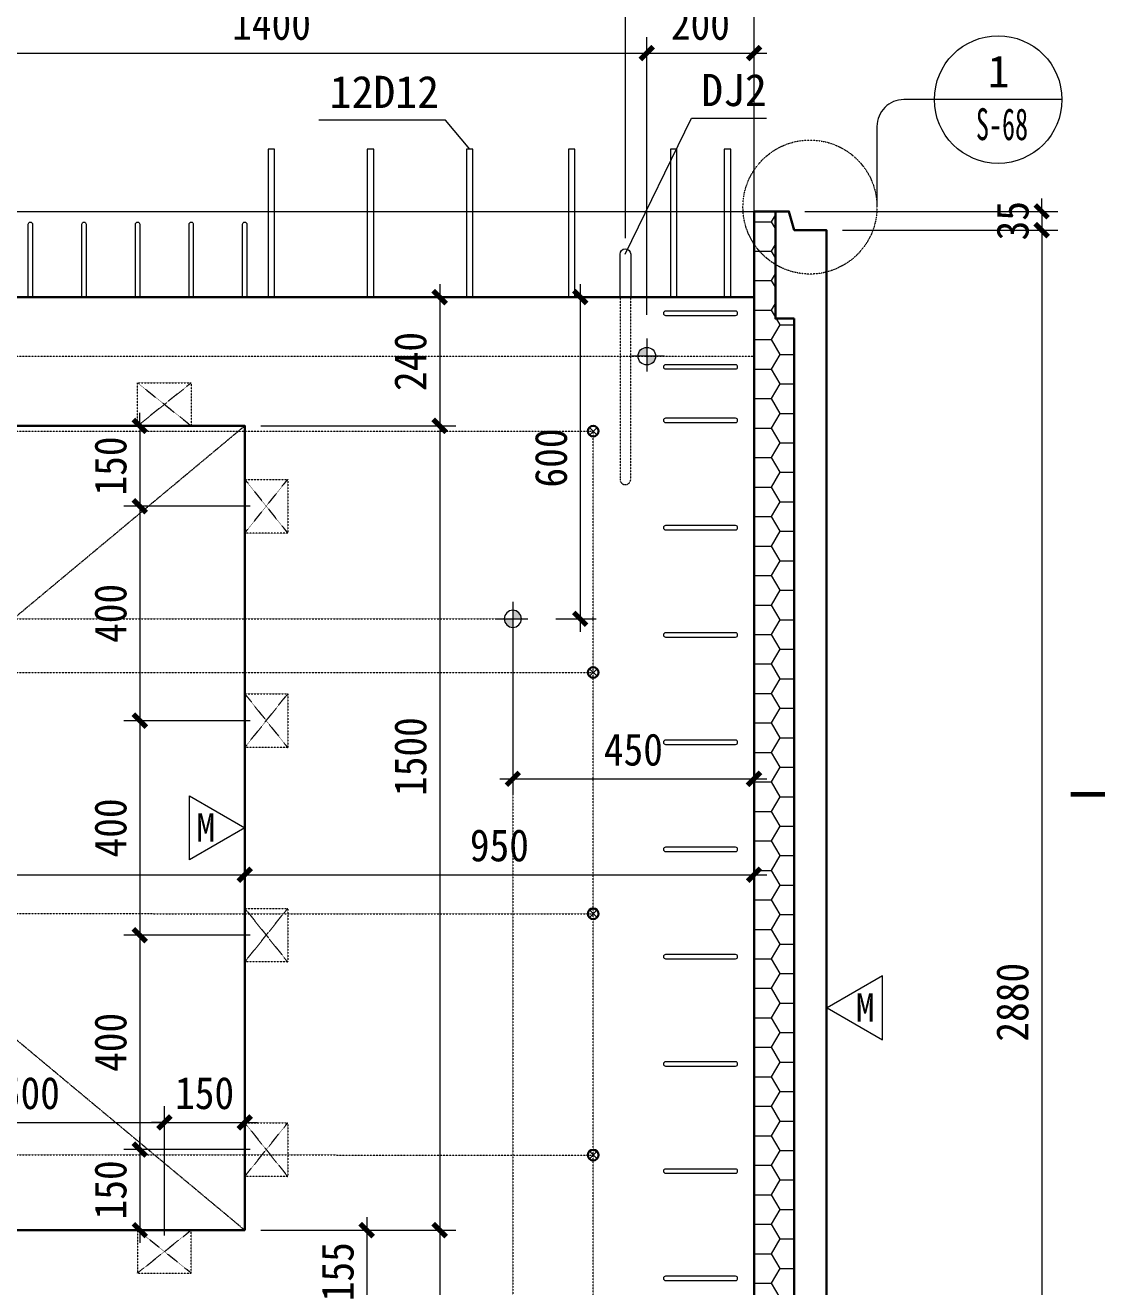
# Model space of a CAD drawing. Header units: millimetres. Extents: x 147 to 28941, y 5 to 9031.
# Drawn here: x 21997 to 23996, y 4634 to 6987 of the extents above; entities that cross this region are included whole.
import ezdxf
from ezdxf.enums import TextEntityAlignment as Align

# ---------------------------------------------------------------- set-up
doc = ezdxf.new("R2010")
doc.units = ezdxf.units.MM
for name, pattern in [('ACAD_ISO12W100', [21, 12, -3, 0, -3, 0, -3]), ('DASH', [0.35, 0.25, -0.1]), ('DOT', [0.25, 0, -0.25]), ('DOTE', [2.42, 2, -0.2, 0.02, -0.2])]:
    doc.linetypes.add(name, pattern=pattern)
for name, color, linetype, lineweight in [('PUB_DIM', 3, 'Continuous', 15), ('YG-标注', 151, 'Continuous', 15), ('YZ-文字', 4, 'Continuous', 13), ('YZ-符号', 96, 'Continuous', 9), ('图层1', 7, 'Continuous', 13), ('图层3', 7, 'DASH', 15), ('填充', 7, 'Continuous', 5), ('文字标注', 7, 'Continuous', 15), ('洞口辅助线', 253, 'Continuous', 9), ('轮廓线', 2, 'Continuous', 13), ('轮廓线0.15', 91, 'Continuous', 15), ('轴线', 1, 'DOTE', 9)]:
    doc.layers.add(name, color=color, linetype=linetype, lineweight=lineweight)
for name, color, linetype in [('S-DETL', 4, 'Continuous'), ('YZ-索引图号', 3, 'Continuous'), ('图层6', 50, 'DASH'), ('暗柱钢筋', 7, 'Continuous'), ('梁钢筋', 7, 'Continuous'), ('洞', 40, 'Continuous')]:
    doc.layers.add(name, color=color, linetype=linetype)
doc.styles.add('YZ-样式 1', font='simhei.ttf', dxfattribs={"width": 0.85})
doc.styles.add('YZ-样式 2', font='simhei.ttf', dxfattribs={"width": 0.9})
doc.styles.add('图签-黑体', font='simhei.ttf')
doc.styles.add('黑体', font='simhei.ttf')
doc.dimstyles.new('YZ-30', dxfattribs={"dimscale": 30, "dimtxt": 2, "dimasz": 0.8, "dimexe": 1, "dimexo": 1, "dimgap": 0.8, "dimtad": 1, "dimdec": 0, "dimzin": 1, "dimdsep": 46, "dimtxsty": 'YZ-样式 2', "dimblk": 'ARCHTICK', "dimcen": 250, "dimdle": 0.8, "dimclrd": 151, "dimclre": 151, "dimclrt": 7, "dimazin": 0, "dimtfac": 1, "dimtdec": 0, "dimtix": 1, "dimtmove": 2, "dimatfit": 2, "dimldrblk": 'ARCHTICK', "dimfxl": 1, "dimlwd": 9, "dimlwe": 9, "dimarcsym": 0})

# ---------------------------------------------------------------- blocks, each defined once
blk = doc.blocks.new('mk1')
at = {"layer": '图层3', "color": 4, "linetype": 'DASH', "lineweight": 13, "ltscale": 0.1}
for p, q in [((-40, 50), (40, -50)), ((-40, -50), (40, 50))]:
    blk.add_line(p, q, dxfattribs=at)
blk.add_lwpolyline([(-40, -50), (40, -50), (40, 50), (-40, 50)], close=True, dxfattribs=at)
blk = doc.blocks.new('*U109')
at = {"layer": '图层3', "lineweight": 9, "rotation": 180}
blk.add_blockref('mk1', (0, 0), dxfattribs=at)
blk = doc.blocks.new('*U110')
at = {"layer": 'YG-标注', "color": 0, "linetype": 'ByBlock', "lineweight": -2}
for p in [(0, 1200), (0, 800), (0, 400), (0, 0)]:
    blk.add_blockref('*U109', p, dxfattribs=at)
blk = doc.blocks.new('*U111')
at = {"layer": '图层3', "lineweight": 9, "xscale": -1, "rotation": 90}
blk.add_blockref('mk1', (0, 0), dxfattribs=at)
blk = doc.blocks.new('*U112')
at = {"layer": 'YG-标注', "color": 0, "linetype": 'ByBlock', "lineweight": -2}
for p in [(0, 0), (500, 0), (1000, 0), (1500, 0)]:
    blk.add_blockref('*U111', p, dxfattribs=at)
blk = doc.blocks.new('*U113')
at = {"layer": '图层3', "lineweight": 9, "xscale": -1, "rotation": 90}
blk.add_blockref('mk1', (0, 0), dxfattribs=at)
blk = doc.blocks.new('*U114')
at = {"layer": 'YG-标注', "color": 0, "linetype": 'ByBlock', "lineweight": -2}
for p in [(0, 0), (500, 0), (1000, 0), (1500, 0)]:
    blk.add_blockref('*U113', p, dxfattribs=at)
blk = doc.blocks.new('A$C450513D1')
at = {"layer": '文字标注', "lineweight": 13, "ltscale": 100}
h = blk.add_hatch(color=2, dxfattribs=at)
edge = h.paths.add_edge_path()
edge.add_arc((0, 0), 16, 90, 180)
edge.add_line((-16, 0), (0, 0))
edge.add_line((0, 0), (0, 16))
edge = h.paths.add_edge_path()
edge.add_line((16, 0), (0, 0))
edge.add_line((0, 0), (0, -16))
edge.add_arc((0, 0), 16, 270, 360)
at = {"layer": 'S-DETL', "color": 7, "lineweight": 13}
blk.add_circle((0, 0), 16, dxfattribs=at)
at = {"layer": '轴线', "color": 1, "linetype": 'DOTE', "lineweight": 5, "ltscale": 30}
for points in [[(0, 32), (0, -32)], [(32, 0), (-32, 0)]]:
    blk.add_lwpolyline(points, dxfattribs=at)
blk = doc.blocks.new('A$C15E43CF4')
at = {"layer": '洞', "lineweight": 30}
blk.add_circle((0, 0), 10, dxfattribs=at)
at = {"layer": '轴线', "color": 1, "linetype": 'DOTE', "lineweight": 13, "ltscale": 30}
for p, q in [((7.1, 7.1), (-7.1, -7.1)), ((-7.1, 7.1), (7.1, -7.1))]:
    blk.add_line(p, q, dxfattribs=at)
blk = doc.blocks.new('*U119')
at = {"layer": 'YG-标注'}
blk.add_blockref('A$C15E43CF4', (0, 0), dxfattribs=at)
blk = doc.blocks.new('*U120')
at = {"layer": 'YG-标注', "color": 0, "linetype": 'ByBlock', "lineweight": -2}
for p in [(0, 2250), (0, 1800), (0, 1350), (0, 900), (0, 450), (0, 0)]:
    blk.add_blockref('*U119', p, dxfattribs=at)
blk = doc.blocks.new('df vdf vxc')
at = {"layer": '图层1', "color": 1, "lineweight": 13}
blk.add_lwpolyline([(-4786.7, 12155.7), (-4786.7, 12235.7, -1), (-4766.7, 12235.7), (-4766.7, 12155.7)], format="xyb", dxfattribs=at)
at = {"layer": '图层3', "color": 1, "linetype": 'DASH', "lineweight": 13, "ltscale": 0.1}
blk.add_lwpolyline([(-4786.7, 12155.7), (-4786.7, 11816, 1), (-4766.7, 11816), (-4766.7, 12155.7)], format="xyb", dxfattribs=at)
blk = doc.blocks.new('*U117')
at = {"layer": '暗柱钢筋', "color": 1, "lineweight": 9, "ltscale": 100}
blk.add_lwpolyline([(65.2, 4), (-65.2, 4, 1), (-65.2, -4), (65.2, -4), (65.2, -4, 1)], format="xyb", close=True, dxfattribs=at)
blk = doc.blocks.new('*U118')
at = {"layer": '暗柱钢筋', "color": 0, "linetype": 'ByBlock', "lineweight": -2}
for p in [(0, 2000), (0, 1800), (0, 1600), (0, 1400), (0, 1200), (0, 1000), (0, 800), (0, 600), (0, 400), (0, 200), (0, 0)]:
    blk.add_blockref('*U117', p, dxfattribs=at)
blk = doc.blocks.new('_ArchTick')
at = {"color": 0, "linetype": 'ByBlock', "const_width": 0.4}
blk.add_lwpolyline([(-0.5, -0.5), (0.5, 0.5)], dxfattribs=at)
blk = doc.blocks.new('*D202')
at = {"layer": 'Defpoints', "color": 0, "transparency": 16777216}
for p in [(22256.3, 4941.1), (21756.3, 4700.1), (22256.3, 4700.1)]:
    blk.add_point(p, dxfattribs=at)
at = {"layer": 'YG-标注', "color": 151, "lineweight": 9, "transparency": 16777216}
for p, q in [((21756.3, 4730.1), (21756.3, 4971.1)), ((22256.3, 4730.1), (22256.3, 4971.1)), ((21732.3, 4941.1), (22280.3, 4941.1))]:
    blk.add_line(p, q, dxfattribs=at)
at = {"layer": 'YG-标注', "color": 151, "lineweight": 9, "transparency": 16777216, "xscale": 24, "yscale": 24, "zscale": 24, "rotation": 180}
blk.add_blockref('_ArchTick', (21756.3, 4941.1), dxfattribs=at)
at = {"layer": 'YG-标注', "color": 151, "lineweight": 9, "transparency": 16777216, "xscale": 24, "yscale": 24, "zscale": 24}
blk.add_blockref('_ArchTick', (22256.3, 4941.1), dxfattribs=at)
at = {"layer": 'YG-标注', "color": 7, "transparency": 16777216, "insert": (22006.3, 4995.4), "char_height": 60, "attachment_point": 5, "style": 'YZ-样式 2'}
blk.add_mtext('500', dxfattribs=at)
blk = doc.blocks.new('*D203')
at = {"layer": 'Defpoints', "color": 0, "transparency": 16777216}
for p in [(22406.3, 4941.1), (22406.3, 4740.1), (22256.3, 4700.1)]:
    blk.add_point(p, dxfattribs=at)
at = {"layer": 'YG-标注', "color": 151, "lineweight": 9, "transparency": 16777216}
for p, q in [((22256.3, 4730.1), (22256.3, 4971.1)), ((22406.3, 4770.1), (22406.3, 4971.1)), ((22256.3, 4941.1), (22232.3, 4941.1)), ((22256.3, 4941.1), (22406.3, 4941.1)), ((22406.3, 4941.1), (22430.3, 4941.1))]:
    blk.add_line(p, q, dxfattribs=at)
at = {"layer": 'YG-标注', "color": 151, "lineweight": 9, "transparency": 16777216, "xscale": 24, "yscale": 24, "zscale": 24}
blk.add_blockref('_ArchTick', (22256.3, 4941.1), dxfattribs=at)
at = {"layer": 'YG-标注', "color": 151, "lineweight": 9, "transparency": 16777216, "xscale": 24, "yscale": 24, "zscale": 24, "rotation": 180}
blk.add_blockref('_ArchTick', (22406.3, 4941.1), dxfattribs=at)
at = {"layer": 'YG-标注', "color": 7, "transparency": 16777216, "insert": (22331.3, 4995.4), "char_height": 60, "attachment_point": 5, "style": 'YZ-样式 2'}
blk.add_mtext('150', dxfattribs=at)
blk = doc.blocks.new('*D207')
at = {"layer": 'Defpoints', "color": 0, "transparency": 16777216}
for p in [(23116.3, 7088.2), (20486.6, 6560.1), (23116.3, 6560.1)]:
    blk.add_point(p, dxfattribs=at)
at = {"layer": 'YG-标注', "color": 151, "lineweight": 9, "transparency": 16777216}
for p, q in [((20486.6, 6590.1), (20486.6, 7118.2)), ((23116.3, 6590.1), (23116.3, 7118.2)), ((20462.6, 7088.2), (23140.3, 7088.2))]:
    blk.add_line(p, q, dxfattribs=at)
at = {"layer": 'YG-标注', "color": 151, "lineweight": 9, "transparency": 16777216, "xscale": 24, "yscale": 24, "zscale": 24, "rotation": 180}
blk.add_blockref('_ArchTick', (20486.6, 7088.2), dxfattribs=at)
at = {"layer": 'YG-标注', "color": 151, "lineweight": 9, "transparency": 16777216, "xscale": 24, "yscale": 24, "zscale": 24}
blk.add_blockref('_ArchTick', (23116.3, 7088.2), dxfattribs=at)
at = {"layer": 'YG-标注', "color": 7, "transparency": 16777216, "insert": (21801.5, 7142.6), "char_height": 60, "attachment_point": 5, "style": 'YZ-样式 2'}
blk.add_mtext('2630', dxfattribs=at)
blk = doc.blocks.new('*D208')
at = {"layer": 'Defpoints', "color": 0, "transparency": 16777216}
for p in [(23356.3, 7088.2), (23356.3, 6640.1), (23116.3, 6560.1)]:
    blk.add_point(p, dxfattribs=at)
at = {"layer": 'YG-标注', "color": 151, "lineweight": 9, "transparency": 16777216}
for p, q in [((23116.3, 6590.1), (23116.3, 7118.2)), ((23356.3, 6670.1), (23356.3, 7118.2)), ((23092.3, 7088.2), (23380.3, 7088.2))]:
    blk.add_line(p, q, dxfattribs=at)
at = {"layer": 'YG-标注', "color": 151, "lineweight": 9, "transparency": 16777216, "xscale": 24, "yscale": 24, "zscale": 24, "rotation": 180}
blk.add_blockref('_ArchTick', (23116.3, 7088.2), dxfattribs=at)
at = {"layer": 'YG-标注', "color": 151, "lineweight": 9, "transparency": 16777216, "xscale": 24, "yscale": 24, "zscale": 24}
blk.add_blockref('_ArchTick', (23356.3, 7088.2), dxfattribs=at)
at = {"layer": 'YG-标注', "color": 7, "transparency": 16777216, "insert": (23236.3, 7142.6), "char_height": 60, "attachment_point": 5, "style": 'YZ-样式 2'}
blk.add_mtext('240', dxfattribs=at)
blk = doc.blocks.new('*D210')
at = {"layer": 'Defpoints', "color": 0, "transparency": 16777216}
for p in [(23356.3, 7217.6), (21466.3, 6840.1), (23356.3, 6640.1)]:
    blk.add_point(p, dxfattribs=at)
at = {"layer": 'YG-标注', "color": 151, "lineweight": 9, "transparency": 16777216}
for p, q in [((21466.3, 6870.1), (21466.3, 7247.6)), ((23356.3, 6670.1), (23356.3, 7247.6)), ((21442.3, 7217.6), (23380.3, 7217.6))]:
    blk.add_line(p, q, dxfattribs=at)
at = {"layer": 'YG-标注', "color": 151, "lineweight": 9, "transparency": 16777216, "xscale": 24, "yscale": 24, "zscale": 24, "rotation": 180}
blk.add_blockref('_ArchTick', (21466.3, 7217.6), dxfattribs=at)
at = {"layer": 'YG-标注', "color": 151, "lineweight": 9, "transparency": 16777216, "xscale": 24, "yscale": 24, "zscale": 24}
blk.add_blockref('_ArchTick', (23356.3, 7217.6), dxfattribs=at)
at = {"layer": 'YG-标注', "color": 7, "transparency": 16777216, "insert": (22411.3, 7272), "char_height": 60, "attachment_point": 5, "style": 'YZ-样式 2'}
blk.add_mtext('1890', dxfattribs=at)
blk = doc.blocks.new('*D216')
at = {"layer": 'Defpoints', "color": 0, "transparency": 16777216}
for p in [(22906.3, 5930.2), (23356.3, 5930.2), (23356.3, 5581.7)]:
    blk.add_point(p, dxfattribs=at)
at = {"layer": 'YG-标注', "color": 151, "lineweight": 9, "transparency": 16777216}
for p, q in [((22906.3, 5900.2), (22906.3, 5551.7)), ((23356.3, 5900.2), (23356.3, 5551.7)), ((22882.3, 5581.7), (23380.3, 5581.7))]:
    blk.add_line(p, q, dxfattribs=at)
at = {"layer": 'YG-标注', "color": 151, "lineweight": 9, "transparency": 16777216, "xscale": 24, "yscale": 24, "zscale": 24, "rotation": 180}
blk.add_blockref('_ArchTick', (22906.3, 5581.7), dxfattribs=at)
at = {"layer": 'YG-标注', "color": 151, "lineweight": 9, "transparency": 16777216, "xscale": 24, "yscale": 24, "zscale": 24}
blk.add_blockref('_ArchTick', (23356.3, 5581.7), dxfattribs=at)
at = {"layer": 'YG-标注', "color": 7, "transparency": 16777216, "insert": (23131.3, 5636), "char_height": 60, "attachment_point": 5, "style": 'YZ-样式 2'}
blk.add_mtext('450', dxfattribs=at)
blk = doc.blocks.new('*D218')
at = {"layer": 'Defpoints', "color": 0, "transparency": 16777216}
for p in [(22406.3, 5403), (20606.3, 4740.1), (22406.3, 4740.1)]:
    blk.add_point(p, dxfattribs=at)
at = {"layer": 'YG-标注', "color": 151, "lineweight": 9, "transparency": 16777216}
for p, q in [((20606.3, 4770.1), (20606.3, 5433)), ((22406.3, 4770.1), (22406.3, 5433)), ((20582.3, 5403), (22430.3, 5403))]:
    blk.add_line(p, q, dxfattribs=at)
at = {"layer": 'YG-标注', "color": 151, "lineweight": 9, "transparency": 16777216, "xscale": 24, "yscale": 24, "zscale": 24, "rotation": 180}
blk.add_blockref('_ArchTick', (20606.3, 5403), dxfattribs=at)
at = {"layer": 'YG-标注', "color": 151, "lineweight": 9, "transparency": 16777216, "xscale": 24, "yscale": 24, "zscale": 24}
blk.add_blockref('_ArchTick', (22406.3, 5403), dxfattribs=at)
at = {"layer": 'YG-标注', "color": 7, "transparency": 16777216, "insert": (21506.3, 5457.4), "char_height": 60, "attachment_point": 5, "style": 'YZ-样式 2'}
blk.add_mtext('1800', dxfattribs=at)
blk = doc.blocks.new('*D219')
at = {"layer": 'Defpoints', "color": 0, "transparency": 16777216}
for p in [(23213.2, 6480.1), (22406.3, 6240.1), (22769.9, 6240.1)]:
    blk.add_point(p, dxfattribs=at)
at = {"layer": 'YG-标注', "color": 151, "lineweight": 9, "transparency": 16777216}
for p, q in [((22769.9, 6504.1), (22769.9, 6216.1)), ((23183.2, 6480.1), (22739.9, 6480.1)), ((22436.3, 6240.1), (22799.9, 6240.1))]:
    blk.add_line(p, q, dxfattribs=at)
at = {"layer": 'YG-标注', "color": 151, "lineweight": 9, "transparency": 16777216, "xscale": 24, "yscale": 24, "zscale": 24}
for p, rotation in [((22769.9, 6480.1), 90), ((22769.9, 6240.1), 270)]:
    blk.add_blockref('_ArchTick', p, dxfattribs=dict(at, rotation=rotation))
at = {"layer": 'YG-标注', "color": 7, "transparency": 16777216, "insert": (22715.5, 6360.1), "char_height": 60, "attachment_point": 5, "rotation": 90, "style": 'YZ-样式 2'}
blk.add_mtext('240', dxfattribs=at)
blk = doc.blocks.new('*D220')
at = {"layer": 'Defpoints', "color": 0, "transparency": 16777216}
for p in [(22406.3, 6240.1), (22406.3, 4740.1), (22769.9, 4740.1)]:
    blk.add_point(p, dxfattribs=at)
at = {"layer": 'YG-标注', "color": 151, "lineweight": 9, "transparency": 16777216}
for p, q in [((22769.9, 6264.1), (22769.9, 4716.1)), ((22436.3, 6240.1), (22799.9, 6240.1)), ((22436.3, 4740.1), (22799.9, 4740.1))]:
    blk.add_line(p, q, dxfattribs=at)
at = {"layer": 'YG-标注', "color": 151, "lineweight": 9, "transparency": 16777216, "xscale": 24, "yscale": 24, "zscale": 24}
for p, rotation in [((22769.9, 6240.1), 90), ((22769.9, 4740.1), 270)]:
    blk.add_blockref('_ArchTick', p, dxfattribs=dict(at, rotation=rotation))
at = {"layer": 'YG-标注', "color": 7, "transparency": 16777216, "insert": (22715.5, 5623.2), "char_height": 60, "attachment_point": 5, "rotation": 90, "style": 'YZ-样式 2'}
blk.add_mtext('1500', dxfattribs=at)
blk = doc.blocks.new('*D221')
at = {"layer": 'Defpoints', "color": 0, "transparency": 16777216}
for p in [(22406.3, 4740.1), (22769.9, 3760.1), (22923.2, 3760.1)]:
    blk.add_point(p, dxfattribs=at)
at = {"layer": 'YG-标注', "color": 151, "lineweight": 9, "transparency": 16777216}
for p, q in [((22769.9, 4764.1), (22769.9, 3736.1)), ((22436.3, 4740.1), (22799.9, 4740.1)), ((22893.2, 3760.1), (22739.9, 3760.1))]:
    blk.add_line(p, q, dxfattribs=at)
at = {"layer": 'YG-标注', "color": 151, "lineweight": 9, "transparency": 16777216, "xscale": 24, "yscale": 24, "zscale": 24}
for p, rotation in [((22769.9, 4740.1), 90), ((22769.9, 3760.1), 270)]:
    blk.add_blockref('_ArchTick', p, dxfattribs=dict(at, rotation=rotation))
at = {"layer": 'YG-标注', "color": 7, "transparency": 16777216, "insert": (22715.5, 4250.1), "char_height": 60, "attachment_point": 5, "rotation": 90, "style": 'YZ-样式 2'}
blk.add_mtext('980', dxfattribs=at)
blk = doc.blocks.new('*D223')
at = {"layer": 'Defpoints', "color": 0, "transparency": 16777216}
for p in [(22406.3, 6240.1), (22210.4, 6090.2), (22446.3, 6090.2)]:
    blk.add_point(p, dxfattribs=at)
at = {"layer": 'YG-标注', "color": 151, "lineweight": 9, "transparency": 16777216}
for p, q in [((22210.4, 6240.1), (22210.4, 6264.1)), ((22376.3, 6240.1), (22180.4, 6240.1)), ((22210.4, 6240.1), (22210.4, 6090.2)), ((22416.3, 6090.2), (22180.4, 6090.2)), ((22210.4, 6090.2), (22210.4, 6066.2))]:
    blk.add_line(p, q, dxfattribs=at)
at = {"layer": 'YG-标注', "color": 151, "lineweight": 9, "transparency": 16777216, "xscale": 24, "yscale": 24, "zscale": 24}
for p, rotation in [((22210.4, 6240.1), 270), ((22210.4, 6090.2), 90)]:
    blk.add_blockref('_ArchTick', p, dxfattribs=dict(at, rotation=rotation))
at = {"layer": 'YG-标注', "color": 7, "transparency": 16777216, "insert": (22156, 6165.2), "char_height": 60, "attachment_point": 5, "rotation": 90, "style": 'YZ-样式 2'}
blk.add_mtext('150', dxfattribs=at)
blk = doc.blocks.new('*D224')
at = {"layer": 'Defpoints', "color": 0, "transparency": 16777216}
for p in [(22446.3, 6090.2), (22210.4, 5690.2), (22446.3, 5690.2)]:
    blk.add_point(p, dxfattribs=at)
at = {"layer": 'YG-标注', "color": 151, "lineweight": 9, "transparency": 16777216}
for p, q in [((22210.4, 6114.2), (22210.4, 5666.2)), ((22416.3, 6090.2), (22180.4, 6090.2)), ((22416.3, 5690.2), (22180.4, 5690.2))]:
    blk.add_line(p, q, dxfattribs=at)
at = {"layer": 'YG-标注', "color": 151, "lineweight": 9, "transparency": 16777216, "xscale": 24, "yscale": 24, "zscale": 24}
for p, rotation in [((22210.4, 6090.2), 90), ((22210.4, 5690.2), 270)]:
    blk.add_blockref('_ArchTick', p, dxfattribs=dict(at, rotation=rotation))
at = {"layer": 'YG-标注', "color": 7, "transparency": 16777216, "insert": (22156, 5890.2), "char_height": 60, "attachment_point": 5, "rotation": 90, "style": 'YZ-样式 2'}
blk.add_mtext('400', dxfattribs=at)
blk = doc.blocks.new('*D225')
at = {"layer": 'Defpoints', "color": 0, "transparency": 16777216}
for p in [(22446.3, 5690.2), (22210.4, 5290.2), (22446.3, 5290.2)]:
    blk.add_point(p, dxfattribs=at)
at = {"layer": 'YG-标注', "color": 151, "lineweight": 9, "transparency": 16777216}
for p, q in [((22210.4, 5714.2), (22210.4, 5266.2)), ((22416.3, 5690.2), (22180.4, 5690.2)), ((22416.3, 5290.2), (22180.4, 5290.2))]:
    blk.add_line(p, q, dxfattribs=at)
at = {"layer": 'YG-标注', "color": 151, "lineweight": 9, "transparency": 16777216, "xscale": 24, "yscale": 24, "zscale": 24}
for p, rotation in [((22210.4, 5690.2), 90), ((22210.4, 5290.2), 270)]:
    blk.add_blockref('_ArchTick', p, dxfattribs=dict(at, rotation=rotation))
at = {"layer": 'YG-标注', "color": 7, "transparency": 16777216, "insert": (22156, 5490.2), "char_height": 60, "attachment_point": 5, "rotation": 90, "style": 'YZ-样式 2'}
blk.add_mtext('400', dxfattribs=at)
blk = doc.blocks.new('*D226')
at = {"layer": 'Defpoints', "color": 0, "transparency": 16777216}
for p in [(22446.3, 5290.2), (22210.4, 4890.2), (22446.3, 4890.2)]:
    blk.add_point(p, dxfattribs=at)
at = {"layer": 'YG-标注', "color": 151, "lineweight": 9, "transparency": 16777216}
for p, q in [((22210.4, 5314.2), (22210.4, 4866.2)), ((22416.3, 5290.2), (22180.4, 5290.2)), ((22416.3, 4890.2), (22180.4, 4890.2))]:
    blk.add_line(p, q, dxfattribs=at)
at = {"layer": 'YG-标注', "color": 151, "lineweight": 9, "transparency": 16777216, "xscale": 24, "yscale": 24, "zscale": 24}
for p, rotation in [((22210.4, 5290.2), 90), ((22210.4, 4890.2), 270)]:
    blk.add_blockref('_ArchTick', p, dxfattribs=dict(at, rotation=rotation))
at = {"layer": 'YG-标注', "color": 7, "transparency": 16777216, "insert": (22156, 5090.2), "char_height": 60, "attachment_point": 5, "rotation": 90, "style": 'YZ-样式 2'}
blk.add_mtext('400', dxfattribs=at)
blk = doc.blocks.new('*D227')
at = {"layer": 'Defpoints', "color": 0, "transparency": 16777216}
for p in [(22446.3, 4890.2), (22210.4, 4740.1), (22406.3, 4740.1)]:
    blk.add_point(p, dxfattribs=at)
at = {"layer": 'YG-标注', "color": 151, "lineweight": 9, "transparency": 16777216}
for p, q in [((22210.4, 4890.2), (22210.4, 4914.2)), ((22416.3, 4890.2), (22180.4, 4890.2)), ((22210.4, 4890.2), (22210.4, 4740.1)), ((22376.3, 4740.1), (22180.4, 4740.1)), ((22210.4, 4740.1), (22210.4, 4716.1))]:
    blk.add_line(p, q, dxfattribs=at)
at = {"layer": 'YG-标注', "color": 151, "lineweight": 9, "transparency": 16777216, "xscale": 24, "yscale": 24, "zscale": 24}
for p, rotation in [((22210.4, 4890.2), 270), ((22210.4, 4740.1), 90)]:
    blk.add_blockref('_ArchTick', p, dxfattribs=dict(at, rotation=rotation))
at = {"layer": 'YG-标注', "color": 7, "transparency": 16777216, "insert": (22156, 4815.2), "char_height": 60, "attachment_point": 5, "rotation": 90, "style": 'YZ-样式 2'}
blk.add_mtext('150', dxfattribs=at)
blk = doc.blocks.new('*D228')
at = {"layer": 'Defpoints', "color": 0, "transparency": 16777216}
for p in [(22888.2, 6480.1), (22956.4, 5880.1), (23032, 5880.1)]:
    blk.add_point(p, dxfattribs=at)
at = {"layer": 'YG-标注', "color": 151, "lineweight": 9, "transparency": 16777216}
for p, q in [((23032, 6504.1), (23032, 5856.1)), ((22918.2, 6480.1), (23062, 6480.1)), ((22986.4, 5880.1), (23062, 5880.1))]:
    blk.add_line(p, q, dxfattribs=at)
at = {"layer": 'YG-标注', "color": 151, "lineweight": 9, "transparency": 16777216, "xscale": 24, "yscale": 24, "zscale": 24}
for p, rotation in [((23032, 6480.1), 90), ((23032, 5880.1), 270)]:
    blk.add_blockref('_ArchTick', p, dxfattribs=dict(at, rotation=rotation))
at = {"layer": 'YG-标注', "color": 7, "transparency": 16777216, "insert": (22977.7, 6180.1), "char_height": 60, "attachment_point": 5, "rotation": 90, "style": 'YZ-样式 2'}
blk.add_mtext('600', dxfattribs=at)
blk = doc.blocks.new('*D237')
at = {"layer": 'Defpoints', "color": 0, "transparency": 16777216}
for p in [(22406.3, 4740.1), (22316.6, 4584.8), (22633.7, 4584.8)]:
    blk.add_point(p, dxfattribs=at)
at = {"layer": 'YG-标注', "color": 151, "lineweight": 9, "transparency": 16777216}
for p, q in [((22633.7, 4764.1), (22633.7, 4560.8)), ((22436.3, 4740.1), (22663.7, 4740.1)), ((22346.6, 4584.8), (22663.7, 4584.8))]:
    blk.add_line(p, q, dxfattribs=at)
at = {"layer": 'YG-标注', "color": 151, "lineweight": 9, "transparency": 16777216, "xscale": 24, "yscale": 24, "zscale": 24}
for p, rotation in [((22633.7, 4740.1), 90), ((22633.7, 4584.8), 270)]:
    blk.add_blockref('_ArchTick', p, dxfattribs=dict(at, rotation=rotation))
at = {"layer": 'YG-标注', "color": 7, "transparency": 16777216, "insert": (22579.7, 4662.5), "char_height": 60, "attachment_point": 5, "rotation": 90, "style": 'YZ-样式 2'}
blk.add_mtext('155', dxfattribs=at)
blk = doc.blocks.new('*D308')
at = {"layer": 'Defpoints', "color": 0, "transparency": 16777216}
for p in [(22406.3, 5403), (23356.3, 5403), (23356.3, 5403)]:
    blk.add_point(p, dxfattribs=at)
at = {"layer": 'YG-标注', "color": 151, "lineweight": 9, "transparency": 16777216}
blk.add_line((22382.3, 5403), (23380.3, 5403), dxfattribs=at)
at = {"layer": 'YG-标注', "color": 151, "lineweight": 9, "transparency": 16777216, "xscale": 24, "yscale": 24, "zscale": 24, "rotation": 180}
blk.add_blockref('_ArchTick', (22406.3, 5403), dxfattribs=at)
at = {"layer": 'YG-标注', "color": 151, "lineweight": 9, "transparency": 16777216, "xscale": 24, "yscale": 24, "zscale": 24}
blk.add_blockref('_ArchTick', (23356.3, 5403), dxfattribs=at)
at = {"layer": 'YG-标注', "color": 7, "transparency": 16777216, "insert": (22881.3, 5457.4), "char_height": 60, "attachment_point": 5, "style": 'YZ-样式 2'}
blk.add_mtext('950', dxfattribs=at)
blk = doc.blocks.new('*D323')
at = {"layer": 'Defpoints', "color": 0, "transparency": 16777216}
for p in [(23421.3, 6640.1), (23491.3, 6605.1), (23893, 6605.1)]:
    blk.add_point(p, dxfattribs=at)
at = {"layer": 'YG-标注', "color": 151, "lineweight": 9, "transparency": 16777216}
for p, q in [((23893, 6640.1), (23893, 6664.1)), ((23451.3, 6640.1), (23923, 6640.1)), ((23893, 6640.1), (23893, 6605.1)), ((23521.3, 6605.1), (23923, 6605.1)), ((23893, 6605.1), (23893, 6581.1))]:
    blk.add_line(p, q, dxfattribs=at)
at = {"layer": 'YG-标注', "color": 151, "lineweight": 9, "transparency": 16777216, "xscale": 24, "yscale": 24, "zscale": 24}
for p, rotation in [((23893, 6640.1), 270), ((23893, 6605.1), 90)]:
    blk.add_blockref('_ArchTick', p, dxfattribs=dict(at, rotation=rotation))
at = {"layer": 'YG-标注', "color": 7, "transparency": 16777216, "insert": (23839, 6622.6), "char_height": 60, "attachment_point": 5, "rotation": 90, "style": 'YZ-样式 2'}
blk.add_mtext('35', dxfattribs=at)
blk = doc.blocks.new('*D324')
at = {"layer": 'Defpoints', "color": 0, "transparency": 16777216}
for p in [(23491.3, 6605.1), (23491.3, 3725.1), (23893, 3725.1)]:
    blk.add_point(p, dxfattribs=at)
at = {"layer": 'YG-标注', "color": 151, "lineweight": 9, "transparency": 16777216}
for p, q in [((23893, 6629.1), (23893, 3701.1)), ((23521.3, 6605.1), (23923, 6605.1)), ((23521.3, 3725.1), (23923, 3725.1))]:
    blk.add_line(p, q, dxfattribs=at)
at = {"layer": 'YG-标注', "color": 151, "lineweight": 9, "transparency": 16777216, "xscale": 24, "yscale": 24, "zscale": 24}
for p, rotation in [((23893, 6605.1), 90), ((23893, 3725.1), 270)]:
    blk.add_blockref('_ArchTick', p, dxfattribs=dict(at, rotation=rotation))
at = {"layer": 'YG-标注', "color": 7, "transparency": 16777216, "insert": (23838.6, 5165.1), "char_height": 60, "attachment_point": 5, "rotation": 90, "style": 'YZ-样式 2'}
blk.add_mtext('2880', dxfattribs=at)
blk = doc.blocks.new('A$C78957875')
at = {"layer": '图层6', "xscale": 1.024, "yscale": 1.024, "zscale": 1.024}
blk.add_blockref('A$C450513D1', (0, 0), dxfattribs=at)
blk = doc.blocks.new('*D344')
at = {"layer": 'Defpoints', "color": 0, "transparency": 16777216}
for p in [(23156.3, 6935.2), (21756.3, 6416.9), (23156.3, 6416.9)]:
    blk.add_point(p, dxfattribs=at)
at = {"layer": 'YG-标注', "color": 151, "lineweight": 9, "transparency": 16777216}
for p, q in [((21756.3, 6446.9), (21756.3, 6965.2)), ((23156.3, 6446.9), (23156.3, 6965.2)), ((21732.3, 6935.2), (23180.3, 6935.2))]:
    blk.add_line(p, q, dxfattribs=at)
at = {"layer": 'YG-标注', "color": 151, "lineweight": 9, "transparency": 16777216, "xscale": 24, "yscale": 24, "zscale": 24, "rotation": 180}
blk.add_blockref('_ArchTick', (21756.3, 6935.2), dxfattribs=at)
at = {"layer": 'YG-标注', "color": 151, "lineweight": 9, "transparency": 16777216, "xscale": 24, "yscale": 24, "zscale": 24}
blk.add_blockref('_ArchTick', (23156.3, 6935.2), dxfattribs=at)
at = {"layer": 'YG-标注', "color": 7, "transparency": 16777216, "insert": (22456.3, 6989.5), "char_height": 60, "attachment_point": 5, "style": 'YZ-样式 2'}
blk.add_mtext('1400', dxfattribs=at)
blk = doc.blocks.new('*D345')
at = {"layer": 'Defpoints', "color": 0, "transparency": 16777216}
for p in [(23356.3, 6935.2), (23356.3, 6480.1), (23156.3, 6416.9)]:
    blk.add_point(p, dxfattribs=at)
at = {"layer": 'YG-标注', "color": 151, "lineweight": 9, "transparency": 16777216}
for p, q in [((23156.3, 6446.9), (23156.3, 6965.2)), ((23356.3, 6510.1), (23356.3, 6965.2)), ((23132.3, 6935.2), (23380.3, 6935.2))]:
    blk.add_line(p, q, dxfattribs=at)
at = {"layer": 'YG-标注', "color": 151, "lineweight": 9, "transparency": 16777216, "xscale": 24, "yscale": 24, "zscale": 24, "rotation": 180}
blk.add_blockref('_ArchTick', (23156.3, 6935.2), dxfattribs=at)
at = {"layer": 'YG-标注', "color": 151, "lineweight": 9, "transparency": 16777216, "xscale": 24, "yscale": 24, "zscale": 24}
blk.add_blockref('_ArchTick', (23356.3, 6935.2), dxfattribs=at)
at = {"layer": 'YG-标注', "color": 7, "transparency": 16777216, "insert": (23256.3, 6989.5), "char_height": 60, "attachment_point": 5, "style": 'YZ-样式 2'}
blk.add_mtext('200', dxfattribs=at)

msp = doc.modelspace()

# ---------------------------------------------------------------- hatches: boundary and pattern name
at = {"layer": '填充', "lineweight": 9}
h = msp.add_hatch(dxfattribs=at)
h.set_pattern_fill('HONEY', color=43, scale=10)
h.set_pattern_definition([(0, (-1693.41, 8435.575), (47.625, 27.496306), [31.75, -63.5]), (120, (-1693.41, 8435.575), (-47.625, 27.496307), [31.75, -63.5]), (60, (-1693.41, 8435.575), (1e-07, 54.992613), [-63.5, 31.75])])
h.paths.add_polyline_path([(23356.3, 3760.1), (23431.3, 3760.1), (23431.3, 6440.1), (23396.3, 6440.1), (23396.3, 6640.1), (23356.3, 6640.1)])

# ---------------------------------------------------------------- linework, layer by layer
at = {"layer": 'PUB_DIM', "color": 1, "const_width": 9}
msp.add_lwpolyline([(24066.9, 5462.9), (24066.9, 5552.9), (23946.9, 5552.9)], dxfattribs=at)
at = {"layer": 'YZ-符号', "color": 1, "ltscale": 100}
msp.add_lwpolyline([(23930.9, 6848.6), (23635.7, 6848.6, 0.414214), (23585.7, 6798.6), (23585.7, 6648.1)], format="xyb", dxfattribs=at)
at = {"layer": 'YZ-符号'}
for points in [[(22826, 6756.1), (22780.6, 6810.1), (22544.4, 6810.1)], [(23116, 6560.3), (23239.6, 6813.6), (23379.6, 6813.6)]]:
    msp.add_lwpolyline(points, dxfattribs=at)
at = {"layer": 'YZ-符号', "color": 1, "lineweight": 15}
for points in [[(22302.9, 5549.8), (22406.3, 5490.1), (22302.9, 5430.4)], [(23596.3, 5214.2), (23492.9, 5154.5), (23596.3, 5094.8)]]:
    msp.add_lwpolyline(points, close=True, dxfattribs=at)
at = {"layer": 'YZ-符号', "color": 1, "ltscale": 100}
msp.add_circle((23811.8, 6848.6), 119, dxfattribs=at)
at = {"layer": 'YZ-符号', "color": 1, "linetype": 'DASH', "ltscale": 0.1}
msp.add_circle((23460.7, 6648.1), 125, dxfattribs=at)
at = {"layer": '暗柱钢筋', "color": 5, "lineweight": 9, "ltscale": 100}
for points in [[(22462, 6480.1), (22462, 6756.1), (22450, 6756.1), (22450, 6480.1)], [(22646.8, 6480.1), (22646.8, 6756.1), (22634.8, 6756.1), (22634.8, 6480.1)], [(22832, 6480.1), (22832, 6756.1), (22820, 6756.1), (22820, 6480.1)], [(23022.2, 6480.1), (23022.2, 6756.1), (23010.2, 6756.1), (23010.2, 6480.1)], [(23212.4, 6480.1), (23212.4, 6756.1), (23200.4, 6756.1), (23200.4, 6480.1)], [(23312.8, 6480.1), (23312.8, 6756.1), (23300.8, 6756.1), (23300.8, 6480.1)]]:
    msp.add_lwpolyline(points, dxfattribs=at)
at = {"layer": '暗柱钢筋', "color": 1, "lineweight": 9, "ltscale": 100}
for points in [[(23321.8, 6454.1), (23191.4, 6454.1, 1), (23191.4, 6446.1), (23321.8, 6446.1), (23321.8, 6446.1, 1)], [(23321.8, 6354.1), (23191.4, 6354.1, 1), (23191.4, 6346.1), (23321.8, 6346.1), (23321.8, 6346.1, 1)]]:
    msp.add_lwpolyline(points, format="xyb", close=True, dxfattribs=at)
at = {"layer": '梁钢筋', "color": 1, "lineweight": 9, "ltscale": 100}
for points in [[(22002.3, 6480.1), (22002.3, 6616.1, -1), (22010.3, 6616.1), (22010.3, 6480.1)], [(22102.3, 6480.1), (22102.3, 6616.1, -1), (22110.3, 6616.1), (22110.3, 6480.1)], [(22202.3, 6480.1), (22202.3, 6616.1, -1), (22210.3, 6616.1), (22210.3, 6480.1)], [(22302.3, 6480.1), (22302.3, 6616.1, -1), (22310.3, 6616.1), (22310.3, 6480.1)], [(22402.3, 6480.1), (22402.3, 6616.1, -1), (22410.3, 6616.1), (22410.3, 6480.1)]]:
    msp.add_lwpolyline(points, format="xyb", dxfattribs=at)
at = {"layer": '洞口辅助线', "color": 151, "linetype": 'ACAD_ISO12W100', "lineweight": 9, "ltscale": 0.02}
for p, q in [((20606.3, 4740.1), (22406.3, 6240.1)), ((20606.3, 6240.1), (22406.3, 4740.1))]:
    msp.add_line(p, q, dxfattribs=at)
at = {"layer": '轮廓线', "lineweight": 30}
for p in [(23356.3, 6480.1), (23396.3, 6640.1)]:
    msp.add_line(p, (23356.3, 6640.1), dxfattribs=at)
msp.add_lwpolyline([(23431.3, 6440.1), (23431.3, 3760.1), (23441.3, 3725.1), (23491.3, 3725.1), (23491.3, 6605.1), (23431.3, 6605.1), (23421.3, 6640.1), (23396.3, 6640.1), (23396.3, 6440.1), (23431.3, 6440.1), (23431.3, 6440.1)], dxfattribs=at)
for points in [[(20056.3, 6480.1), (23356.3, 6480.1), (23356.3, 3760.1), (20056.3, 3760.1)], [(20606.3, 6240.1), (22406.3, 6240.1), (22406.3, 4740.1), (20606.3, 4740.1)]]:
    msp.add_lwpolyline(points, close=True, dxfattribs=at)
at = {"layer": '轮廓线0.15', "color": 3, "lineweight": 15}
msp.add_line((21076.3, 6640.1), (23356.3, 6640.1), dxfattribs=at)
msp.add_lwpolyline([(23491.3, 6605.1), (23491.3, 3725.1), (21076.3, 3725.1)], dxfattribs=at)
at = {"layer": '轴线', "color": 253, "linetype": 'DOT', "lineweight": 15, "ltscale": 0.1}
for p, q in [((20056.3, 6370.1), (23356.3, 6370.1)), ((20158.5, 6230.8), (23056.3, 6230.1)), ((23056.3, 3980.1), (23056.3, 6230.1)), ((20158.5, 5780.8), (23056.3, 5780.1)), ((20158.5, 5330.8), (23056.3, 5330.1)), ((20158.5, 4880.8), (23056.3, 4880.1))]:
    msp.add_line(p, q, dxfattribs=at)
msp.add_lwpolyline([(20356.3, 5880.1), (22906.3, 5880.1), (22906.3, 4360.1), (20356.3, 4360.1)], close=True, dxfattribs=at)

# ---------------------------------------------------------------- block references
at = {"layer": 'YG-标注'}
msp.add_blockref('*U112', (20756.3, 6280.1), dxfattribs=at)
at = {"layer": 'YG-标注', "xscale": -1}
for name, p in [('*U120', (23056.3, 3980.1)), ('*U110', (22446.3, 4890.2))]:
    msp.add_blockref(name, p, dxfattribs=at)
at = {"layer": 'YG-标注', "xscale": -1, "rotation": 180}
msp.add_blockref('*U114', (20756.3, 4700.1), dxfattribs=at)
at = {"layer": 'YZ-文字', "color": 6}
msp.add_blockref('A$C78957875', (23156.3, 6370.1), dxfattribs=at)
at = {"layer": '图层1', "color": 1, "lineweight": 13}
msp.add_blockref('df vdf vxc', (27893, -5675.6), dxfattribs=at)
at = {"layer": '图层6', "xscale": -1}
msp.add_blockref('A$C450513D1', (22906.3, 5880.1), dxfattribs=at)
at = {"layer": '暗柱钢筋', "color": 3, "lineweight": 9}
msp.add_blockref('*U118', (23256.6, 4250.1), dxfattribs=at)

# ---------------------------------------------------------------- texts
at = {"layer": 'YZ-文字', "style": '黑体'}
for s, rotation, p in [('DJ2', 360, (23380.2, 6818.4)), ('12D12', 0, (22768.7, 6814.9))]:
    msp.add_text(s, height=60, rotation=rotation, dxfattribs=at).set_placement(p, align=Align.BOTTOM_RIGHT)
at = {"layer": 'YZ-符号', "color": 1, "lineweight": 15, "style": '图签-黑体'}
for p in [(22315.7, 5464.7), (23545.8, 5129.1)]:
    msp.add_text('M', height=52.5, dxfattribs=at).set_placement(p)
at = {"layer": 'YZ-索引图号', "color": 3, "ltscale": 100, "style": 'YZ-样式 1'}
msp.add_text('1', height=59.5, dxfattribs=at).set_placement((23812.5, 6871.3), align=Align.CENTER)
at = {"layer": 'YZ-索引图号', "color": 3, "ltscale": 100, "style": 'YZ-样式 2', "width": 0.6}
msp.add_text('S-68', height=59.52, dxfattribs=at).set_placement((23819, 6772.9), align=Align.CENTER)

# ---------------------------------------------------------------- dimensions: what is measured, and where the dimension line sits
at = {"layer": 'YG-标注', "color": 3}
for base, p1, p2, picture, middle in [((23356.3, 7217.6), (21466.3, 6840.1), (23356.3, 6640.1), '*D210', (22411.3, 7272)), ((23116.3, 7088.2), (20486.6, 6560.1), (23116.3, 6560.1), '*D207', (21801.5, 7142.6)), ((23356.3, 7088.2), (23116.3, 6560.1), (23356.3, 6640.1), '*D208', (23236.3, 7142.6)), ((23356.3, 5581.7), (22906.3, 5930.2), (23356.3, 5930.2), '*D216', (23131.3, 5636)), ((22406.3, 5403), (20606.3, 4740.1), (22406.3, 4740.1), '*D218', (21506.3, 5457.4)), ((23356.3, 5403), (22406.3, 5403), (23356.3, 5403), '*D308', (22881.3, 5457.4)), ((22256.3, 4941.1), (21756.3, 4700.1), (22256.3, 4700.1), '*D202', (22006.3, 4995.4)), ((22406.3, 4941.1), (22256.3, 4700.1), (22406.3, 4740.1), '*D203', (22331.3, 4995.4))]:
    dim = msp.add_linear_dim(base=base, p1=p1, p2=p2, dimstyle='YZ-30', override={"dimfxl": 20}, dxfattribs=at)
    dim.commit()
    dim.dimension.update_dxf_attribs({"geometry": picture, "text_midpoint": middle})
at = {"layer": 'YG-标注'}
for base, p1, p2, picture, middle in [((23156.3, 6935.2), (21756.3, 6416.9), (23156.3, 6416.9), '*D344', (22456.3, 6989.5)), ((23356.3, 6935.2), (23156.3, 6416.9), (23356.3, 6480.1), '*D345', (23256.3, 6989.5))]:
    dim = msp.add_linear_dim(base=base, p1=p1, p2=p2, dimstyle='YZ-30', dxfattribs=at)
    dim.commit()
    dim.dimension.update_dxf_attribs({"geometry": picture, "text_midpoint": middle})
at = {"layer": 'YG-标注', "color": 0}
for base, p1, p2, picture, middle in [((23893, 6605.1), (23421.3, 6640.1), (23491.3, 6605.1), '*D323', (23839, 6622.6)), ((23893, 3725.1), (23491.3, 6605.1), (23491.3, 3725.1), '*D324', (23838.6, 5165.1))]:
    dim = msp.add_linear_dim(base=base, p1=p1, p2=p2, angle=90, dimstyle='YZ-30', override={"dimfxl": 20}, dxfattribs=at)
    dim.commit()
    dim.dimension.update_dxf_attribs({"geometry": picture, "text_midpoint": middle})
at = {"layer": 'YG-标注', "color": 3}
for base, p1, p2, picture, middle in [((22769.9, 6240.1), (23213.2, 6480.1), (22406.3, 6240.1), '*D219', (22715.5, 6360.1)), ((23032, 5880.1), (22888.2, 6480.1), (22956.4, 5880.1), '*D228', (22977.7, 6180.1)), ((22210.4, 6090.2), (22406.3, 6240.1), (22446.3, 6090.2), '*D223', (22156, 6165.2)), ((22210.4, 5690.2), (22446.3, 6090.2), (22446.3, 5690.2), '*D224', (22156, 5890.2)), ((22210.4, 5290.2), (22446.3, 5690.2), (22446.3, 5290.2), '*D225', (22156, 5490.2)), ((22210.4, 4890.2), (22446.3, 5290.2), (22446.3, 4890.2), '*D226', (22156, 5090.2)), ((22210.4, 4740.1), (22446.3, 4890.2), (22406.3, 4740.1), '*D227', (22156, 4815.2)), ((22633.7, 4584.8), (22406.3, 4740.1), (22316.6, 4584.8), '*D237', (22579.7, 4662.5)), ((22769.9, 3760.1), (22406.3, 4740.1), (22923.2, 3760.1), '*D221', (22715.5, 4250.1))]:
    dim = msp.add_linear_dim(base=base, p1=p1, p2=p2, angle=90, dimstyle='YZ-30', override={"dimfxl": 20}, dxfattribs=at)
    dim.commit()
    dim.dimension.update_dxf_attribs({"geometry": picture, "text_midpoint": middle})
dim = msp.add_linear_dim(base=(22769.9, 4740.1), p1=(22406.3, 6240.1), p2=(22406.3, 4740.1), angle=90, dimstyle='YZ-30', override={"dimfxl": 20}, dxfattribs=at)
dim.commit()
dim.dimension.update_dxf_attribs({"geometry": '*D220', "text_midpoint": (22715.5, 5623.2), "dimtype": 160})

doc.saveas('drawing.dxf')
